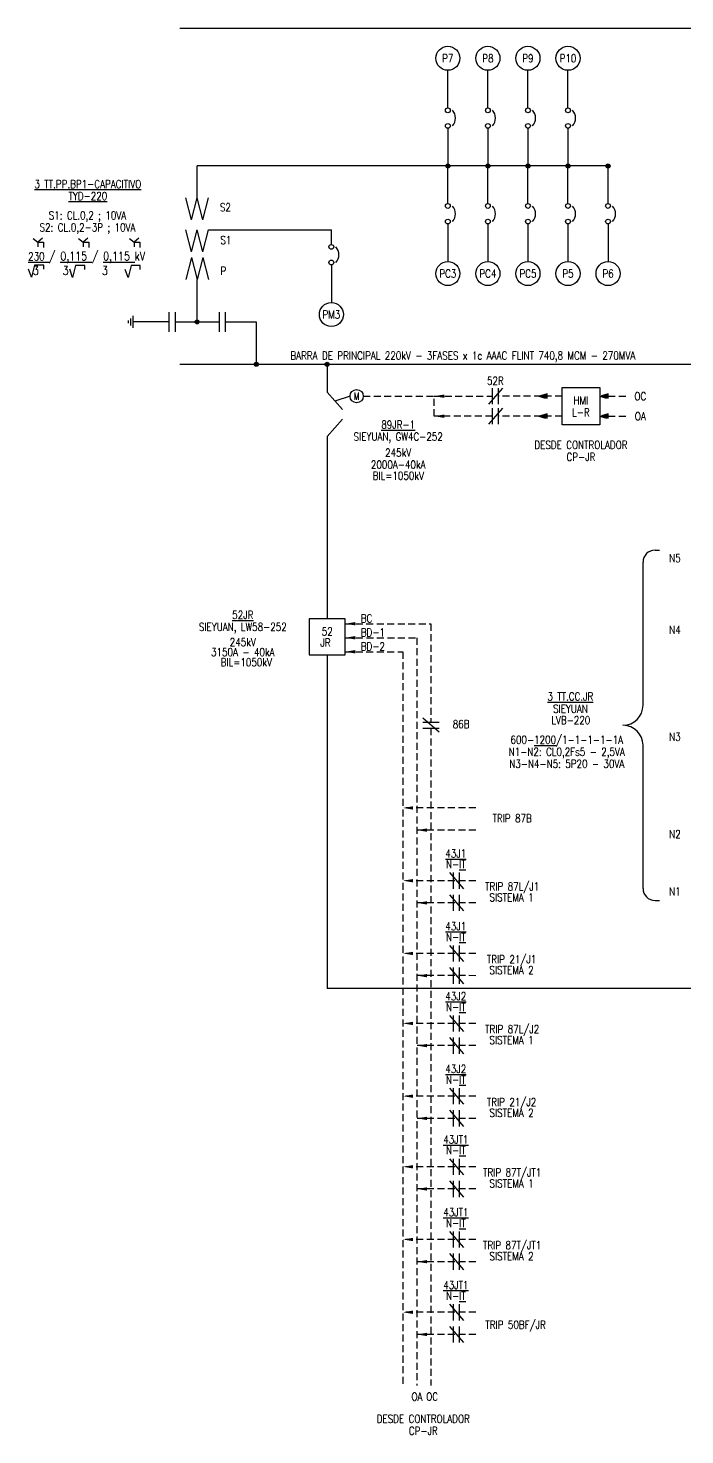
# Model space of a CAD drawing. Header units: millimetres. Extents: x 235043 to 235972, y 101635 to 102382.
# Drawn here: x 235042.7 to 235206.7, y 101768.6 to 102120.1 of the extents above; entities that cross this region are included whole.
import ezdxf
from ezdxf.enums import TextEntityAlignment as Align

# ---------------------------------------------------------------- set-up
doc = ezdxf.new("R2010")
doc.units = ezdxf.units.MM
doc.linetypes.add('CENTER', pattern=[50.8, 31.75, -6.35, 6.35, -6.35])
doc.linetypes.add('HIDDEN', pattern=[0.375, 0.25, -0.125])
for name, color, linetype in [('01-Formato', 4, 'Continuous'), ('02 TITULOS', 3, 'Continuous'), ('03 TEXTOS', 7, 'Continuous'), ('06EJES', 1, 'CENTER'), ('Cable', 1, 'Continuous'), ('DATOS', 3, 'Continuous'), ('E-Nivel-220Kv', 84, 'Continuous'), ('EL-Simbolos', 3, 'Continuous'), ('SEÑAL', 1, 'HIDDEN')]:
    doc.layers.add(name, color=color, linetype=linetype)
doc.styles.add('ROMANS', font='romans.shx', dxfattribs={"width": 0.8, "height": 2})

msp = doc.modelspace()

# ---------------------------------------------------------------- hatches: boundary and pattern name
at = {"layer": 'E-Nivel-220Kv'}
h = msp.add_hatch(color=256, dxfattribs=at)
h.dxf.hatch_style = 1
h.paths.add_polyline_path([(235148.04, 102085.66, 1), (235147.04, 102085.66, 1)])
h = msp.add_hatch(color=256, dxfattribs=at)
h.dxf.hatch_style = 1
h.paths.add_polyline_path([(235158.04, 102085.66, 1), (235157.04, 102085.66, 1)])
h = msp.add_hatch(color=256, dxfattribs=at)
h.dxf.hatch_style = 1
h.paths.add_polyline_path([(235168.04, 102085.66, 1), (235167.04, 102085.66, 1)])
h = msp.add_hatch(color=256, dxfattribs=at)
h.dxf.hatch_style = 1
h.paths.add_polyline_path([(235178.04, 102085.66, 1), (235177.04, 102085.66, 1)])
h = msp.add_hatch(color=256, dxfattribs=at)
h.dxf.hatch_style = 1
h.paths.add_polyline_path([(235188.04, 102085.66, 1), (235187.04, 102085.66, 1)])
h = msp.add_hatch(color=256, dxfattribs=at)
h.dxf.hatch_style = 1
h.paths.add_polyline_path([(235085.44, 102046.69, -1), (235084.44, 102046.69, -1)])
h = msp.add_hatch(color=256, dxfattribs=at)
h.dxf.hatch_style = 1
h.paths.add_polyline_path([(235100.2, 102036.09, -1), (235099.2, 102036.09, -1)])
h = msp.add_hatch(color=256, dxfattribs=at)
h.dxf.hatch_style = 1
h.paths.add_polyline_path([(235117.9, 102036.09, 1), (235116.9, 102036.09, 1)])
at = {"layer": 'SEÑAL', "linetype": 'HIDDEN', "ltscale": 7}
for points in [[(235170.23, 102028.13), (235172.32, 102027.55), (235172.32, 102028.72)], [(235185.48, 102028.13), (235187.57, 102027.55), (235187.57, 102028.72)], [(235170.23, 102023.13), (235172.32, 102022.55), (235172.32, 102023.72)], [(235185.48, 102023.13), (235187.57, 102022.55), (235187.57, 102023.72)]]:
    msp.add_hatch(color=1, dxfattribs=at).paths.add_polyline_path(points)

# ---------------------------------------------------------------- linework, layer by layer
at = {"layer": '01-Formato'}
for p, q in [((235199.27, 101989.66), (235200.38, 101989.66)), ((235196.27, 101950.9), (235196.27, 101986.66)), ((235196.27, 101905.14), (235196.27, 101940.9)), ((235199.27, 101902.14), (235200.38, 101902.14))]:
    msp.add_line(p, q, dxfattribs=at)
for centre, radius, start, end in [((235199.27, 101986.66), 3, 90, 180), ((235191.27, 101950.9), 5, 270, 0), ((235191.27, 101940.9), 5, 0, 90), ((235199.27, 101905.14), 3, 180, 270)]:
    msp.add_arc(centre, radius, start, end, dxfattribs=at)
at = {"layer": '03 TEXTOS'}
for p, q in [((235043.58, 102057.85), (235042.85, 102059.88)), ((235044.33, 102060.85), (235043.58, 102057.85)), ((235046.63, 102060.85), (235044.33, 102060.85)), ((235046.63, 102059.86), (235046.63, 102060.85)), ((235053.84, 102057.8), (235053.11, 102059.83)), ((235054.59, 102060.8), (235053.84, 102057.8)), ((235056.89, 102060.8), (235054.59, 102060.8)), ((235056.89, 102059.81), (235056.89, 102060.8)), ((235067.7, 102057.76), (235066.97, 102059.79)), ((235068.45, 102060.75), (235067.7, 102057.76)), ((235070.75, 102060.75), (235068.45, 102060.75)), ((235070.75, 102059.77), (235070.75, 102060.75))]:
    msp.add_line(p, q, dxfattribs=at)
at = {"layer": '06EJES'}
msp.add_line((235123.11, 102028.13), (235119.3, 102026.92), dxfattribs=at)
at = {"layer": 'Cable'}
for p, q in [((235147.54, 102100.15), (235147.54, 102109.55)), ((235157.54, 102100.15), (235157.54, 102109.55)), ((235167.54, 102100.15), (235167.54, 102109.55)), ((235177.54, 102100.15), (235177.54, 102109.55)), ((235147.54, 102095.06), (235147.54, 102085.66)), ((235157.54, 102095.06), (235157.54, 102085.66)), ((235167.54, 102095.06), (235167.54, 102085.66)), ((235177.54, 102095.06), (235177.54, 102085.66)), ((235187.54, 102085.66), (235084.94, 102085.66)), ((235084.94, 102077.71), (235084.94, 102085.66)), ((235147.54, 102076.25), (235147.54, 102085.66)), ((235157.54, 102076.25), (235157.54, 102085.66)), ((235167.54, 102076.25), (235167.54, 102085.66)), ((235177.54, 102076.25), (235177.54, 102085.66)), ((235187.54, 102076.25), (235187.54, 102085.66)), ((235147.54, 102071.16), (235147.54, 102061.76)), ((235157.54, 102071.16), (235157.54, 102061.76)), ((235167.54, 102071.16), (235167.54, 102061.76)), ((235177.54, 102071.16), (235177.54, 102061.76)), ((235187.54, 102071.16), (235187.54, 102061.76)), ((235045.18, 102066.62), (235045.18, 102065.44)), ((235045.18, 102066.62), (235046.59, 102066.62)), ((235046.59, 102066.62), (235046.59, 102065.28)), ((235056.51, 102066.62), (235056.51, 102065.44)), ((235056.51, 102066.62), (235057.91, 102066.62)), ((235057.91, 102066.62), (235057.91, 102065.28)), ((235069.23, 102066.62), (235069.23, 102065.44)), ((235069.23, 102066.62), (235070.63, 102066.62)), ((235070.63, 102066.62), (235070.63, 102065.28)), ((235087.76, 102069.71), (235118.45, 102069.71)), ((235118.45, 102066.03), (235118.45, 102069.71)), ((235118.45, 102060.93), (235118.45, 102051.53))]:
    msp.add_line(p, q, dxfattribs=at)
for points in [[(235044.03, 102067.56), (235045.18, 102066.62)], [(235046.35, 102067.57), (235045.18, 102066.62)], [(235055.35, 102067.56), (235056.51, 102066.62)], [(235057.67, 102067.57), (235056.51, 102066.62)], [(235068.07, 102067.56), (235069.23, 102066.62)], [(235070.39, 102067.57), (235069.23, 102066.62)]]:
    msp.add_lwpolyline(points, dxfattribs=at)
at = {"layer": 'DATOS'}
msp.add_lwpolyline([(235176.07, 102030.26), (235185.47, 102030.26), (235185.47, 102021), (235176.07, 102021)], close=True, dxfattribs=at)
at = {"layer": 'E-Nivel-220Kv', "color": 5}
for p, q in [((235080.6, 102120.09), (235941.43, 102120.09)), ((235080.6, 102036.09), (235941.43, 102036.09))]:
    msp.add_line(p, q, dxfattribs=at)
at = {"layer": 'E-Nivel-220Kv'}
for p, q in [((235084.94, 102046.69), (235084.94, 102057.29)), ((235077.91, 102046.69), (235068.85, 102046.69)), ((235079.43, 102046.69), (235090.45, 102046.69)), ((235086.49, 102046.69), (235090.45, 102046.69)), ((235091.97, 102046.69), (235099.7, 102046.69)), ((235099.7, 102046.69), (235099.7, 102036.09)), ((235117.4, 102036.09), (235117.4, 102029.09)), ((235117.4, 102018.09), (235117.4, 101972.5)), ((235117.4, 101963.5), (235117.4, 101880.15)), ((235209.7, 101880.15), (235117.4, 101880.15))]:
    msp.add_line(p, q, dxfattribs=at)
for centre in [(235147.54, 102085.66), (235157.54, 102085.66), (235167.54, 102085.66), (235177.54, 102085.66), (235187.54, 102085.66), (235084.94, 102046.69), (235099.7, 102036.09), (235117.4, 102036.09)]:
    msp.add_circle(centre, 0.5, dxfattribs=at)
at = {"layer": 'EL-Simbolos'}
for p, q in [((235083.53, 102072.23), (235082.13, 102077.71)), ((235083.53, 102072.23), (235084.94, 102077.71)), ((235086.35, 102072.23), (235084.94, 102077.71)), ((235086.35, 102072.23), (235087.76, 102077.71)), ((235083.53, 102064.23), (235082.13, 102069.71)), ((235083.53, 102064.23), (235084.94, 102069.71)), ((235086.35, 102064.23), (235084.94, 102069.71)), ((235086.35, 102064.23), (235087.76, 102069.71)), ((235083.53, 102062.77), (235082.13, 102057.29)), ((235083.53, 102062.77), (235084.94, 102057.29)), ((235086.35, 102062.77), (235084.94, 102057.29)), ((235086.35, 102062.77), (235087.76, 102057.29)), ((235077.91, 102049.16), (235077.91, 102046.69)), ((235079.43, 102049.16), (235079.43, 102046.69)), ((235090.45, 102049.16), (235090.45, 102046.69)), ((235091.97, 102049.16), (235091.97, 102046.69)), ((235067.71, 102047.06), (235067.71, 102046.33)), ((235068.27, 102047.54), (235068.27, 102045.76)), ((235068.85, 102048.19), (235068.85, 102045.19)), ((235077.91, 102046.69), (235077.91, 102044.21)), ((235079.43, 102046.69), (235079.43, 102044.21)), ((235090.45, 102046.69), (235090.45, 102044.21)), ((235091.97, 102046.69), (235091.97, 102044.21)), ((235117.4, 102029.09), (235121.2, 102024.76)), ((235117.4, 102018.09), (235121.2, 102022.42))]:
    msp.add_line(p, q, dxfattribs=at)
msp.add_lwpolyline([(235112.9, 101972.5), (235112.9, 101963.5), (235121.9, 101963.5), (235121.9, 101972.5)], close=True, dxfattribs=at)
for centre, radius in [((235147.54, 102112.55), 3), ((235157.54, 102112.55), 3), ((235167.54, 102112.55), 3), ((235177.54, 102112.55), 3), ((235147.54, 102099.55), 0.599), ((235157.54, 102099.55), 0.599), ((235167.54, 102099.55), 0.599), ((235177.54, 102099.55), 0.599), ((235147.54, 102095.66), 0.599), ((235157.54, 102095.66), 0.599), ((235167.54, 102095.66), 0.599), ((235177.54, 102095.66), 0.599), ((235147.54, 102075.66), 0.599), ((235157.54, 102075.66), 0.599), ((235167.54, 102075.66), 0.599), ((235177.54, 102075.66), 0.599), ((235187.54, 102075.66), 0.599), ((235147.54, 102071.76), 0.599), ((235157.54, 102071.76), 0.599), ((235167.54, 102071.76), 0.599), ((235177.54, 102071.76), 0.599), ((235187.54, 102071.76), 0.599), ((235118.45, 102065.43), 0.599), ((235118.45, 102061.53), 0.599), ((235147.54, 102058.76), 3), ((235157.54, 102058.76), 3), ((235167.54, 102058.76), 3), ((235177.54, 102058.76), 3), ((235187.54, 102058.76), 3), ((235118.45, 102048.53), 3), ((235124.77, 102028.13), 1.65)]:
    msp.add_circle(centre, radius, dxfattribs=at)
for centre in [(235146.53, 102097.62), (235156.53, 102097.62), (235166.53, 102097.62), (235176.53, 102097.62), (235146.53, 102073.69), (235156.53, 102073.69), (235166.53, 102073.69), (235176.53, 102073.69), (235186.53, 102073.69), (235117.43, 102063.46)]:
    msp.add_arc(centre, 2.91, 317.84, 42.16, dxfattribs=at)
at = {"layer": 'SEÑAL', "color": 1, "linetype": 'HIDDEN', "ltscale": 7}
for p, q in [((235126.42, 102028.13), (235144.13, 102028.13)), ((235144.13, 102023.13), (235144.13, 102028.13)), ((235144.13, 102028.13), (235158.65, 102028.13)), ((235176.08, 102028.13), (235160.15, 102028.13)), ((235187.57, 102028.13), (235192.57, 102028.14)), ((235158.65, 102023.13), (235144.13, 102023.13)), ((235176.08, 102023.13), (235160.15, 102023.13)), ((235187.57, 102023.13), (235192.57, 102023.14)), ((235121.9, 101971.27), (235143.33, 101971.27)), ((235143.33, 101971.27), (235143.33, 101946.71)), ((235121.95, 101967.77), (235139.83, 101967.77)), ((235139.83, 101967.77), (235139.83, 101780.94)), ((235121.9, 101964.27), (235136.33, 101964.27)), ((235136.33, 101964.27), (235136.33, 101780.94)), ((235143.33, 101945.21), (235143.33, 101780.94)), ((235154.54, 101925.24), (235136.33, 101925.25)), ((235154.54, 101919.7), (235139.84, 101919.7)), ((235154.54, 101907.07), (235136.33, 101907.07)), ((235154.54, 101901.52), (235139.84, 101901.52)), ((235154.54, 101888.89), (235136.33, 101888.89)), ((235154.54, 101883.34), (235139.84, 101883.35)), ((235154.54, 101871.4), (235136.33, 101871.41)), ((235154.54, 101865.86), (235139.84, 101865.86)), ((235154.54, 101853.23), (235136.33, 101853.23)), ((235154.54, 101847.68), (235139.84, 101847.69)), ((235154.54, 101835.59), (235136.33, 101835.6)), ((235154.54, 101830.05), (235139.84, 101830.05)), ((235154.54, 101817.42), (235136.33, 101817.42)), ((235154.54, 101811.87), (235139.84, 101811.87)), ((235154.54, 101799.24), (235136.33, 101799.24)), ((235154.54, 101793.69), (235139.84, 101793.7))]:
    msp.add_line(p, q, dxfattribs=at)
at = {"layer": 'SEÑAL', "linetype": 'ByBlock'}
for p, q in [((235161.15, 102030.15), (235157.65, 102026.11)), ((235158.65, 102026.11), (235158.65, 102030.15)), ((235160.15, 102026.11), (235160.15, 102030.15)), ((235161.15, 102025.15), (235157.65, 102021.11)), ((235158.65, 102021.11), (235158.65, 102025.15)), ((235160.15, 102021.11), (235160.15, 102025.15)), ((235145.35, 101944.21), (235141.32, 101947.71)), ((235141.32, 101946.71), (235145.35, 101946.71)), ((235141.32, 101945.21), (235145.35, 101945.21)), ((235147.94, 101909.08), (235151.44, 101905.05)), ((235148.94, 101905.05), (235148.94, 101909.08)), ((235150.44, 101905.05), (235150.44, 101909.08)), ((235147.94, 101903.54), (235151.44, 101899.51)), ((235148.94, 101899.51), (235148.94, 101903.54)), ((235150.44, 101899.51), (235150.44, 101903.54)), ((235147.94, 101890.91), (235151.44, 101886.87)), ((235148.94, 101886.87), (235148.94, 101890.91)), ((235150.44, 101886.87), (235150.44, 101890.91)), ((235147.94, 101885.36), (235151.44, 101881.33)), ((235148.94, 101881.33), (235148.94, 101885.36)), ((235150.44, 101881.33), (235150.44, 101885.36)), ((235147.94, 101873.42), (235151.44, 101869.39)), ((235148.94, 101869.39), (235148.94, 101873.42)), ((235150.44, 101869.39), (235150.44, 101873.42)), ((235147.94, 101867.88), (235151.44, 101863.84)), ((235148.94, 101863.84), (235148.94, 101867.88)), ((235150.44, 101863.84), (235150.44, 101867.88)), ((235147.94, 101855.25), (235151.44, 101851.21)), ((235148.94, 101851.21), (235148.94, 101855.25)), ((235150.44, 101851.21), (235150.44, 101855.25)), ((235147.94, 101849.7), (235151.44, 101845.67)), ((235148.94, 101845.67), (235148.94, 101849.7)), ((235150.44, 101845.67), (235150.44, 101849.7)), ((235147.94, 101837.61), (235151.44, 101833.58)), ((235148.94, 101833.58), (235148.94, 101837.61)), ((235150.44, 101833.58), (235150.44, 101837.61)), ((235147.94, 101832.07), (235151.44, 101828.03)), ((235148.94, 101828.03), (235148.94, 101832.07)), ((235150.44, 101828.03), (235150.44, 101832.07)), ((235147.94, 101819.43), (235151.44, 101815.4)), ((235148.94, 101815.4), (235148.94, 101819.43)), ((235150.44, 101815.4), (235150.44, 101819.43)), ((235147.94, 101813.89), (235151.44, 101809.86)), ((235148.94, 101809.86), (235148.94, 101813.89)), ((235150.44, 101809.86), (235150.44, 101813.89)), ((235147.94, 101801.26), (235151.44, 101797.22)), ((235148.94, 101797.22), (235148.94, 101801.26)), ((235150.44, 101797.22), (235150.44, 101801.26)), ((235147.94, 101795.71), (235151.44, 101791.68)), ((235148.94, 101791.68), (235148.94, 101795.71)), ((235150.44, 101791.68), (235150.44, 101795.71))]:
    msp.add_line(p, q, dxfattribs=at)
at = {"layer": 'SEÑAL', "color": 1, "linetype": 'HIDDEN', "ltscale": 7}
for points in [[(235170.23, 102028.13), (235172.32, 102027.55), (235172.32, 102028.72), (235170.23, 102028.13)], [(235185.48, 102028.13), (235187.57, 102027.55), (235187.57, 102028.72), (235185.48, 102028.13)], [(235170.23, 102023.13), (235172.32, 102022.55), (235172.32, 102023.72), (235170.23, 102023.13)], [(235185.48, 102023.13), (235187.57, 102022.55), (235187.57, 102023.72), (235185.48, 102023.13)]]:
    msp.add_lwpolyline(points, dxfattribs=at)
at = {"layer": 'SEÑAL', "color": 1, "linetype": 'HIDDEN', "ltscale": 0.5}
for points in [[(235146.63, 102028.55), (235144.13, 102028.13), (235146.63, 102027.71)], [(235146.63, 102023.55), (235144.13, 102023.13), (235146.63, 102022.71)], [(235124.4, 101970.86), (235121.9, 101971.27), (235124.4, 101971.69)], [(235124.4, 101967.36), (235121.9, 101967.77), (235124.4, 101968.19)], [(235124.4, 101963.86), (235121.9, 101964.27), (235124.4, 101964.69)], [(235138.83, 101925.66), (235136.33, 101925.25), (235138.83, 101924.83)], [(235142.33, 101920.12), (235139.83, 101919.7), (235142.33, 101919.29)], [(235138.83, 101907.48), (235136.33, 101907.07), (235138.83, 101906.65)], [(235142.33, 101901.94), (235139.83, 101901.52), (235142.33, 101901.11)], [(235138.83, 101889.31), (235136.33, 101888.89), (235138.83, 101888.47)], [(235142.33, 101883.76), (235139.83, 101883.35), (235142.33, 101882.93)], [(235138.83, 101871.82), (235136.33, 101871.41), (235138.83, 101870.99)], [(235142.33, 101866.28), (235139.83, 101865.86), (235142.33, 101865.45)], [(235138.83, 101853.65), (235136.33, 101853.23), (235138.83, 101852.81)], [(235142.33, 101848.1), (235139.83, 101847.69), (235142.33, 101847.27)], [(235138.83, 101836.01), (235136.33, 101835.59), (235138.83, 101835.18)], [(235142.33, 101830.47), (235139.83, 101830.05), (235142.33, 101829.64)], [(235138.83, 101817.84), (235136.33, 101817.42), (235138.83, 101817)], [(235142.33, 101812.29), (235139.83, 101811.87), (235142.33, 101811.46)], [(235138.83, 101799.66), (235136.33, 101799.24), (235138.83, 101798.82)], [(235142.33, 101794.11), (235139.83, 101793.7), (235142.33, 101793.28)]]:
    msp.add_solid(points, dxfattribs=at)

# ---------------------------------------------------------------- texts
at = {"layer": '02 TITULOS', "style": 'ROMANS', "width": 0.8}
for s, p in [('%%U3 TT.PP.BP1-CAPACITIVO', (235057.65, 102080.13)), ('%%UTYD-220', (235057.65, 102077.13)), ('%%U89JR-1', (235135.14, 102020.02)), ('SIEYUAN, GW4C-252', (235135.14, 102017.02)), ('N5 ', (235204.8, 101986.64)), ('%%U52JR', (235096.34, 101972.47)), ('SIEYUAN, LW58-252', (235096.34, 101969.47)), ('N4 ', (235204.8, 101968.76)), ('%%U3 TT.CC.JR', (235178.12, 101952.1)), ('SIEYUAN', (235178.16, 101949.04)), ('LVB-220', (235178.24, 101946.18)), ('N3 ', (235204.8, 101942.02)), ('N2 ', (235204.8, 101917.71)), ('N1 ', (235204.8, 101903.4))]:
    msp.add_text(s, height=2, dxfattribs=at).set_placement(p, align=Align.CENTER)
at = {"layer": '03 TEXTOS', "style": 'ROMANS', "width": 0.8}
for s, p in [('P7', (235147.54, 102112.55)), ('P8', (235157.54, 102112.55)), ('P9', (235167.54, 102112.55)), ('P10', (235177.54, 102112.55)), ('PC3', (235147.54, 102058.76)), ('PC4', (235157.54, 102058.76)), ('PC5', (235167.54, 102058.76)), ('P5', (235177.54, 102058.76)), ('P6', (235187.54, 102058.76)), ('PM3', (235118.45, 102048.53)), ('600-%%U1200%%U/1-1-1-1-1A', (235177.24, 101942.28)), ('N1-N2: CL0,2Fs5 - 2,5VA', (235177.24, 101939.28)), ('N3-N4-N5: 5P20 - 30VA', (235177.24, 101936.28))]:
    msp.add_text(s, height=2, dxfattribs=at).set_placement(p, align=Align.MIDDLE_CENTER)
for s, p in [('S1: CL.0,2 ; 10VA', (235057.56, 102072.3)), ('S2: CL.0,2-3P ; 10VA', (235057.56, 102069.3)), ('BARRA DE PRINCIPAL 220kV - 3FASES x 1c AAAC FLINT 740,8 MCM - 270MVA', (235151.28, 102037.27)), ('52R', (235159.4, 102030.99)), ('245kV', (235135.14, 102013.02)), ('2000A-40kA', (235135.14, 102010.02)), ('BIL=1050kV', (235135.17, 102007.26)), ('52', (235117.42, 101968.33)), ('3150A - 40kA', (235096.34, 101963.18)), ('245kV', (235096.34, 101965.68)), ('JR', (235116.99, 101965.55)), ('BIL=1050kV', (235097.21, 101960.65)), ('86B', (235150.85, 101945.19)), ('TRIP 87B', (235163.6, 101921.67)), ('%%U43J1', (235149.53, 101912.87)), ('N-%%UIT', (235149.53, 101910.17)), ('TRIP 87L/J1', (235163.6, 101904.63)), ('SISTEMA 1', (235163.45, 101901.91)), ('%%U43J1', (235149.53, 101894.7)), ('N-%%UIT', (235149.53, 101892)), ('TRIP 21/J1', (235163.45, 101886.43)), ('SISTEMA 2', (235163.45, 101883.73)), ('%%U43J2', (235149.53, 101877.21)), ('N-%%UIT', (235149.53, 101874.51)), ('TRIP 87L/J2', (235163.6, 101868.97)), ('SISTEMA 1', (235163.45, 101866.25)), ('%%U43J2', (235149.53, 101859.04)), ('N-%%UIT', (235149.53, 101856.34)), ('TRIP 21/J2', (235163.45, 101850.77)), ('SISTEMA 2', (235163.45, 101848.07)), ('%%U43JT1', (235149.53, 101841.4)), ('N-%%UIT', (235149.53, 101838.7)), ('TRIP 87T/JT1', (235163.6, 101833.16)), ('SISTEMA 1', (235163.45, 101830.43)), ('%%U43JT1', (235149.53, 101823.22)), ('N-%%UIT', (235149.53, 101820.52)), ('TRIP 87T/JT1', (235163.59, 101814.98)), ('SISTEMA 2', (235163.44, 101812.26)), ('%%U43JT1', (235149.53, 101805.05)), ('N-%%UIT', (235149.53, 101802.35)), ('TRIP 50BF/JR', (235164.45, 101795.12))]:
    msp.add_text(s, height=2, dxfattribs=at).set_placement(p, align=Align.CENTER)
for s, p in [('S2', (235090.62, 102074.33)), ('S1', (235090.74, 102066.13)), ('P', (235090.77, 102058.45))]:
    msp.add_text(s, height=2, dxfattribs=at).set_placement(p)
for s, height, p in [('M', 1.8, (235124.77, 102028.13)), ('HMI', 2, (235180.76, 102027.07)), ('OC', 2, (235195.6, 102028.12)), ('L-R', 2, (235180.76, 102024.07)), ('OA', 2, (235195.6, 102023.12)), ('DESDE CONTROLADOR', 2, (235180.77, 102015.95)), ('CP-JR', 2, (235180.77, 102012.95)), ('OA', 2, (235139.83, 101778.15)), ('OC', 2, (235143.61, 101778.16)), ('DESDE CONTROLADOR', 2, (235141.4, 101772.61)), ('CP-JR', 2, (235141.4, 101769.61))]:
    msp.add_text(s, height=height, dxfattribs=at).set_placement(p, align=Align.MIDDLE)
for s, p in [('BC', (235125.8, 101972.6)), ('BD-1', (235125.8, 101969.11)), ('BD-2', (235125.8, 101965.61))]:
    msp.add_text(s, height=2, dxfattribs=at).set_placement(p, align=Align.MIDDLE_LEFT)
at = {"layer": '03 TEXTOS', "insert": (235042.74, 102064.22), "char_height": 2, "attachment_point": 1, "style": 'ROMANS'}
msp.add_mtext_dynamic_manual_height_columns('{\\L230} {\\H1.0833x;/ \\L0,115\\l / \\L0,115\\l kV\\P 3     3       3}', width=39.3196, gutter_width=12.5, heights=[0], dxfattribs=at)

doc.saveas('drawing.dxf')
